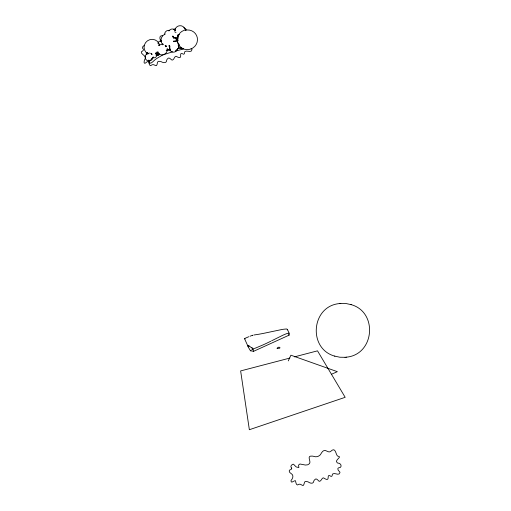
<?xml version="1.0" encoding="UTF-8"?>
<svg xmlns="http://www.w3.org/2000/svg" width="511" height="511" viewBox="0 0 511 511"><rect width="100%" height="100%" fill="white"/><g stroke="black" fill="none" stroke-linecap="round" stroke-linejoin="round"><path stroke-width="0.77" d="M287.425 329.908L286.914 329.052A1.955 0.46 -9.2 0 0 286.377 329.007L285.1 329.09A18.996 4.484 -9.2 0 0 282.353 329.416L266.327 332.776A42.969 10.143 -9.2 0 1 264.296 333.204L263.727 333.319A60.413 14.263 -9.2 0 1 261.351 333.779L259.275 334.162A23.391 5.519 -9.2 0 1 257.978 334.379L254.063 334.98M253.29 351.249L253.475 351.274A9.575 1.935 -24.4 0 0 253.648 351.287L289.073 335.165L289.143 333.242L287.374 329.327M145.603 57.903C143.885 60.33 142.697 66.111 147.238 61.659C149.614 60.451 148.682 67.81 151.761 65.031A1.495 1.45 -26.4 0 1 152.31 64.699L153.536 64.667L155.759 65.587A1.463 1.424 -26.4 0 0 156.577 65.529C158.116 63.581 156.008 60.247 161.003 61.595C163.079 62.866 166.682 63.696 166.701 60.132A4.254 4.139 -26.4 0 1 167.193 59.219C168.956 56.319 170.636 59.48 172.098 60.138C174.296 59.921 174.225 56.28 176.11 56.312C184.65 61.096 177.298 50.71 183.423 54.204A1.514 1.469 -26.4 0 0 183.992 54.025L184.273 53.808A0.69 0.671 -26.4 0 0 184.465 53.425L184.586 52.224A2.185 2.127 -26.4 0 1 184.931 51.605C186.77 49.848 191.433 53.38 191.995 49.682A1.322 1.284 -26.4 0 0 191.849 49.171L191.063 48.347M169.518 47.964L169.646 47.216M252.504 335.529L253.06 335.127M151.556 54.415L151.831 53.821M288.268 360.9L290.906 355.202L337.337 371.663L331.543 374.231M248.806 336.704L244.45 338.589L245.069 338.908M179.233 33.962L179.521 33.573M339.508 303.566C311.218 306.07 307.648 348.77 334.839 356.161M346.317 357.183C374.608 354.679 378.178 311.978 350.987 304.588M179.859 33.17L181.629 31.567L184.177 30.258M151.965 58.548L151.518 58.937M152.054 58.471L153.696 57.06M151.428 59.014L150.981 59.41M161.687 40.746L160.537 41.672M253.935 348.674L251.668 349.984M250.805 350.559L250.454 350.782L248.174 346.886M156.174 55.316L156.877 54.881M157.12 54.728L159.432 53.374M173.529 29.395L174.181 29.089A3.73 3.628 -26.4 0 1 175.267 28.884L175.631 28.884M271.609 340.818L282.736 335.286A8.189 1.654 -24.4 0 1 283.771 334.826L284.627 334.462A17.757 3.583 -24.4 0 1 287.105 333.479L289.105 333.14M270.773 341.233L270.338 341.45A40.861 8.253 -24.4 0 1 268.428 342.383L267.905 342.638A56.664 11.44 -24.4 0 1 265.771 343.648L263.951 344.491A21.877 4.42 -24.4 0 1 262.795 345.008L256.56 347.652A15.72 3.175 -24.4 0 1 255.807 347.959L254.484 348.464M252.338 335.299L252.249 335.337A19.111 3.858 -24.4 0 1 250.313 336.123L250.007 336.244M166.209 50.493L170.533 49.292M289.839 358.07L240.636 370.922L249.355 429.719L345.174 397.315L317.51 350.84L294.451 356.863M172.539 51.847L163.974 54.524A25.039 24.362 -26 0 0 161.355 55.75L157.056 58.311A20.089 19.552 -26 0 0 155.152 59.659C153.441 60.835 149.595 66.028 149.123 61.141M175.509 51.106L182.267 49.273A11.593 11.28 -26 0 0 183.545 48.794M144.421 45.351L143.048 46.329A3.52 3.417 -26.4 0 0 142.652 47.101L142.512 47.862A0.984 0.958 -26.4 0 0 142.703 48.424L143.419 49.216L143.361 50.072A2.044 1.987 -26.4 0 1 143.061 50.563A1.884 1.833 -26.4 0 1 142.812 50.819C138.481 52.422 144.37 55.073 145.392 56.964M175.024 32.25L176.02 32.34M340.677 303.445L345.96 303.515L351.198 304.652M334.628 356.097L339.866 357.234L345.149 357.304M339.4 303.579L340.792 303.432M345.034 357.317L346.426 357.17M169.397 47.657L170.029 47.747M162.632 35.642C158.953 35.304 159.47 39.066 161.106 41.046M248.052 345.449L247.892 346.203M177.662 48.366L182.625 48.788A32.48 17.47 -76.5 0 0 183.232 48.826M149.436 53.042L149.998 53.138M253.213 351.236L250.479 350.789M183.832 27.696L185.391 28.565L186.374 29.906M150.751 53.393L151.441 53.796M249.183 346.004L253.175 348.968M148.241 60.081L148.803 60.643L149.595 60.458A6.036 5.87 -26.4 0 0 150.234 60.023M151.588 53.911L152.163 54.479M148.503 60.477L149.825 63.198M288.76 334.481L289.073 335.165M244.475 338.544L247.803 345.89M252.019 347.582L252.996 349.805M253.322 350.546L253.648 351.287M147.008 52.467L147.219 54.077M147.756 52.889A0.933 0.907 -26.4 0 1 148.075 53.361M148.094 53.744A0.933 0.907 -26.4 0 1 148.043 53.936M146.721 54.409A0.933 0.907 -26.4 0 1 147.404 52.729M147.903 53.834A7.927 7.71 -26.4 0 1 147.455 40.81A7.927 7.71 -26.4 0 1 159.7 45.556A2.395 2.331 -26.4 0 1 158.621 44.821M158.065 51.828A7.927 7.71 -26.4 0 1 155.453 53.949M153.07 57.066A3.992 3.884 -26.4 0 1 149.282 60.95A3.992 3.884 -26.4 0 1 145.156 57.596A3.992 3.884 -26.4 0 1 148.356 53.233M156.736 54.888A2.657 2.587 -26.4 0 1 152.47 57.328M155.433 52.972A2.657 2.587 -26.4 0 1 156.372 53.853M173.619 36.53A3.992 3.884 -26.4 0 1 172.507 36.766M168.892 30.986A3.992 3.884 -26.4 0 1 175.567 30.545M164.606 34.486A3.992 3.884 -26.4 0 1 169.786 30.481M177.489 48.283A3.992 3.884 -26.4 0 1 173.695 52.16A3.992 3.884 -26.4 0 1 169.575 48.807M248.308 346.841A7.48 6.368 35.4 0 1 248.014 346.171M248.059 345.423A3.705 3.009 41.5 0 1 249.144 346.056M174.57 31.082A18.441 16.39 -76.8 0 1 175.069 30.935M158.659 42.777A44.681 43.448 -26.4 0 1 157.886 43.179M170.578 49.791A1.322 1.284 -26.4 0 1 168.253 49.28M178.071 38.779A1.322 1.284 -26.4 0 1 176.282 39.187A1.322 1.284 -26.4 0 1 175.841 37.45M177.56 36.901A1.322 1.284 -26.4 0 1 178.109 37.38M178.039 38.248A2.101 2.044 -26.4 0 1 177.234 37.067M177.585 35.387A2.101 2.044 -26.4 0 1 179.099 34.524M181.788 47.299A2.101 2.044 -26.4 0 1 178.793 47.133A2.101 2.044 -26.4 0 1 179.137 44.189A2.395 2.331 -26.4 0 1 178.045 44.987M175.158 41.704A2.395 2.331 -26.4 0 1 178.09 40.599M173.433 38.114A1.993 1.935 -26.4 0 1 176.129 38.216A1.993 1.935 -26.4 0 1 176.154 40.867A1.993 1.935 -26.4 0 1 173.465 41.142M178.167 34.544A2.977 2.894 -26.4 0 1 176.04 38.044A2.977 2.894 -26.4 0 1 172.45 36.153M155.389 53.891A1.322 1.284 -26.4 0 1 157.107 53.138A1.322 1.284 -26.4 0 1 157.835 54.805A1.322 1.284 -26.4 0 1 156.123 55.558M162.83 43.703A2.395 2.331 -26.4 0 1 162.332 44.764M158.123 43.109A2.395 2.331 -26.4 0 1 161.719 41.289M169.773 48.647A2.395 2.331 -26.4 0 1 166.72 49.803M165.455 46.763A2.395 2.331 -26.4 0 1 166.305 45.722M168.879 45.594A2.395 2.331 -26.4 0 1 169.856 46.699M174.883 30.858A5.199 5.053 -26.4 0 1 179.904 25.703A5.199 5.053 -26.4 0 1 185.212 30.334M178.218 35.566A5.199 5.053 -26.4 0 1 177.547 35.278M184.995 30.321A10.073 9.792 -26.4 0 1 197.482 39.947A10.073 9.792 -26.4 0 1 184.299 49.222A10.073 9.792 -26.4 0 1 179.246 34.371M177.643 42.675A4.842 4.708 -26.4 0 1 175.656 50.442M170.38 49.05A4.842 4.708 -26.4 0 1 170.176 48.781M169.339 46.61A4.842 4.708 -26.4 0 1 169.384 45.262M173.599 41.289A4.842 4.708 -26.4 0 1 175.956 41.563M167.193 48.289A5.366 5.219 -26.4 0 1 163.654 54.607A5.366 5.219 -26.4 0 1 157.069 51.726M158.704 45.613A5.366 5.219 -26.4 0 1 163.379 44.553M165.098 45.307A5.366 5.219 -26.4 0 1 166.42 46.603M172.942 36.019A6.688 6.502 -26.4 0 1 174.002 38.07M174.206 40.835A6.688 6.502 -26.4 0 1 174.002 41.755M169.952 46.131A6.688 6.502 -26.4 0 1 169.045 46.418M166.216 46.482A6.688 6.502 -26.4 0 1 165.302 46.239M162.92 44.796A6.688 6.502 -26.4 0 1 165.289 33.988M291.73 468.146L291.557 468.843A2.044 1.987 -26.4 0 1 291.219 469.309A1.884 1.833 -26.4 0 1 290.944 469.539C288.376 469.833 288.99 472.4 290.887 473.365C294.112 475.147 292.95 478.385 291.002 480.512C290.785 484.339 294.176 480.04 295.537 480.768C295.76 482.237 296.316 486.351 298.584 484.492A1.495 1.45 -26.4 0 1 299.159 484.204L300.379 484.275L302.506 485.393A1.463 1.424 -26.4 0 0 303.323 485.405C305.029 483.598 303.221 480.085 308.076 481.854C310.03 483.31 313.55 484.428 313.875 480.883A4.254 4.139 -26.4 0 1 314.437 480.014C316.45 477.268 317.842 480.57 319.234 481.349C321.445 481.324 321.694 477.683 323.565 477.874C331.633 483.38 325.239 472.388 331.026 476.399A1.514 1.469 -26.4 0 0 331.601 476.265L331.901 476.08A0.69 0.671 -26.4 0 0 332.131 475.709L332.354 474.521A2.185 2.127 -26.4 0 1 332.75 473.933C334.731 472.336 339.074 476.258 339.943 472.624A1.322 1.284 -26.4 0 0 339.847 472.094L338.135 470.037L337.841 468.817A1.175 1.143 -26.4 0 1 338.122 468.204L338.244 468.082A1.303 1.271 -26.4 0 1 338.672 467.833C342.798 467.967 341.195 462.564 337.745 463.075A2.402 2.338 -26.4 0 1 337.177 462.653C333.977 460.379 342.594 456.674 338.244 456.285C335.465 456.234 336.295 445.643 330.476 451.577A2.74 2.67 -26.4 0 1 328.292 451.724L325.162 450.427A3.73 3.628 -26.4 0 0 324.063 450.542C321.336 451.36 321.24 455.09 318.57 456.106A6.432 6.253 -26.4 0 1 317.325 456.604L315.702 456.796L313.186 456.24A7.921 7.703 -26.4 0 0 311.997 456.093C305.508 455.588 312.758 462.551 308.472 464.371A5.742 5.589 -26.4 0 1 307.507 464.825L305.425 465.048L299.925 463.994L298.539 465.067L298.871 467.571L296.393 466.984A4.292 4.177 -26.4 0 1 295.684 466.466L293.627 464.339A1.201 1.169 -26.4 0 0 293.027 464.218L291.577 465.08A3.52 3.417 -26.4 0 0 291.117 465.815L290.906 466.562A0.984 0.958 -26.4 0 0 291.046 467.143L291.73 468.146M277.128 348.253C282.442 349.154 279.172 345.379 277.128 348.253M176.889 41.04A0.933 0.907 -26.4 0 0 177.854 39.762A0.933 0.907 -26.4 0 0 176.263 39.602A0.933 0.907 -26.4 0 0 176.889 41.04M157.535 54.192A0.933 0.907 -26.4 0 0 158.499 52.914A0.933 0.907 -26.4 0 0 156.909 52.761A0.933 0.907 -26.4 0 0 157.535 54.192M157.969 55.418A0.933 0.907 -26.4 0 0 158.934 54.134A0.933 0.907 -26.4 0 0 157.343 53.981A0.933 0.907 -26.4 0 0 157.969 55.418"/></g></svg>
